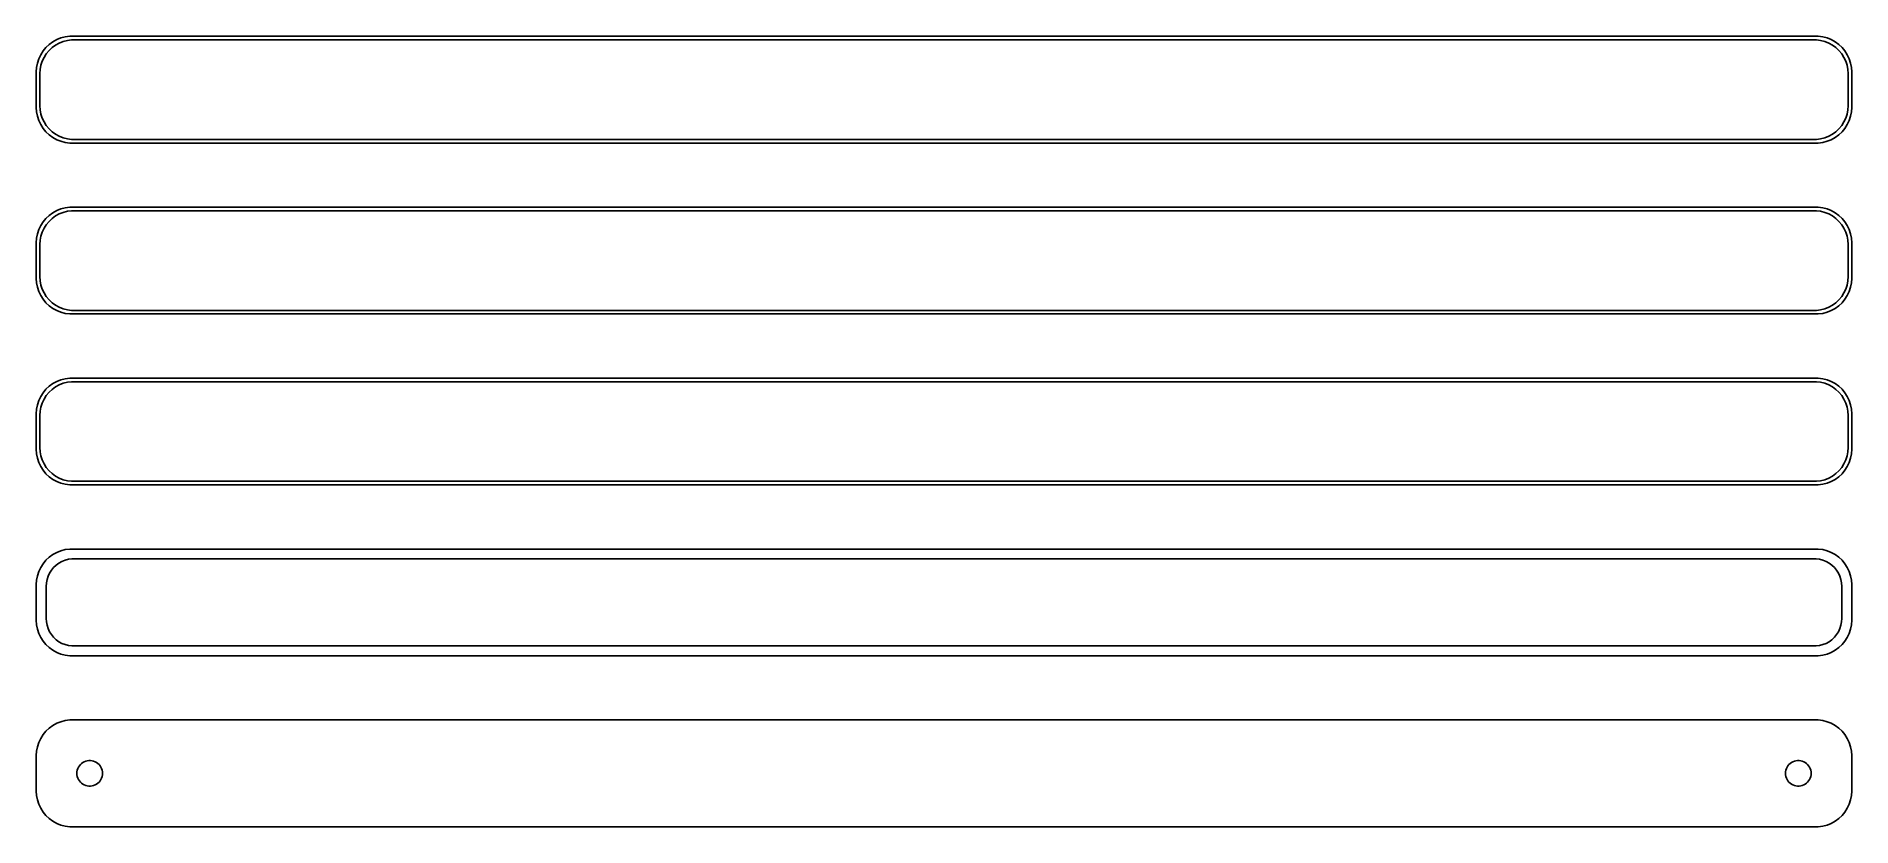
# Model space of a CAD drawing. Header units: metres. Extents: x -128 to 128, y 89 to 199.
import ezdxf

# ---------------------------------------------------------------- set-up
doc = ezdxf.new("R2010")
doc.units = ezdxf.units.M

msp = doc.modelspace()

# ---------------------------------------------------------------- linework, layer by layer
for p, q in [((-124.629, 199.024), (-125.179, 198.722)), ((-124.045, 199.255), (-124.629, 199.024)), ((-123.437, 199.411), (-124.045, 199.255)), ((-123.718, 198.768), (-123.14, 198.916)), ((-122.814, 199.49), (-123.437, 199.411)), ((-123.14, 198.916), (-122.548, 198.991)), ((122.814, 199.49), (-122.814, 199.49)), ((-122.548, 198.991), (122.548, 198.991)), ((122.548, 198.991), (123.14, 198.916)), ((123.437, 199.411), (122.814, 199.49)), ((123.14, 198.916), (123.718, 198.768)), ((124.045, 199.255), (123.437, 199.411)), ((124.629, 199.024), (124.045, 199.255)), ((125.179, 198.722), (124.629, 199.024)), ((-126.882, 196.909), (-127.149, 196.341)), ((-126.545, 197.439), (-126.882, 196.909)), ((-126.666, 195.999), (-126.412, 196.538)), ((-126.145, 197.923), (-126.545, 197.439)), ((-126.412, 196.538), (-126.093, 197.042)), ((-125.687, 198.353), (-126.145, 197.923)), ((-126.093, 197.042), (-125.713, 197.502)), ((-125.713, 197.502), (-125.278, 197.91)), ((-125.179, 198.722), (-125.687, 198.353)), ((-125.278, 197.91), (-124.795, 198.261)), ((-124.795, 198.261), (-124.272, 198.548)), ((-124.272, 198.548), (-123.718, 198.768)), ((123.718, 198.768), (124.272, 198.548)), ((124.272, 198.548), (124.795, 198.261)), ((124.795, 198.261), (125.278, 197.91)), ((125.687, 198.353), (125.179, 198.722)), ((125.278, 197.91), (125.713, 197.502)), ((126.145, 197.923), (125.687, 198.353)), ((125.713, 197.502), (126.093, 197.042)), ((126.093, 197.042), (126.412, 196.538)), ((126.545, 197.439), (126.145, 197.923)), ((126.412, 196.538), (126.666, 195.999)), ((126.882, 196.909), (126.545, 197.439)), ((127.149, 196.341), (126.882, 196.909)), ((-127.461, 195.127), (-127.5, 194.5)), ((-127.5, 194.5), (-127.5, 189.5)), ((-127.343, 195.743), (-127.461, 195.127)), ((-127.149, 196.341), (-127.343, 195.743)), ((-127, 194.25), (-126.963, 194.845)), ((-127, 189.75), (-127, 194.25)), ((-126.963, 194.845), (-126.851, 195.431)), ((-126.851, 195.431), (-126.666, 195.999)), ((126.666, 195.999), (126.851, 195.431)), ((126.851, 195.431), (126.963, 194.845)), ((126.963, 194.845), (127, 194.25)), ((127, 194.25), (127, 189.75)), ((127.343, 195.743), (127.149, 196.341)), ((127.461, 195.127), (127.343, 195.743)), ((127.5, 194.5), (127.461, 195.127)), ((127.5, 189.5), (127.5, 194.5)), ((-127.5, 189.5), (-127.461, 188.873)), ((-127.461, 188.873), (-127.343, 188.257)), ((-126.963, 189.155), (-127, 189.75)), ((-126.851, 188.569), (-126.963, 189.155)), ((126.963, 189.155), (126.851, 188.569)), ((127, 189.75), (126.963, 189.155)), ((127.343, 188.257), (127.461, 188.873)), ((127.461, 188.873), (127.5, 189.5)), ((-127.343, 188.257), (-127.149, 187.659)), ((-127.149, 187.659), (-126.882, 187.091)), ((-126.882, 187.091), (-126.545, 186.561)), ((-126.666, 188.001), (-126.851, 188.569)), ((-126.412, 187.462), (-126.666, 188.001)), ((-126.545, 186.561), (-126.145, 186.077)), ((-126.093, 186.958), (-126.412, 187.462)), ((-125.713, 186.498), (-126.093, 186.958)), ((-125.278, 186.09), (-125.713, 186.498)), ((125.713, 186.498), (125.278, 186.09)), ((126.093, 186.958), (125.713, 186.498)), ((126.412, 187.462), (126.093, 186.958)), ((126.145, 186.077), (126.545, 186.561)), ((126.666, 188.001), (126.412, 187.462)), ((126.545, 186.561), (126.882, 187.091)), ((126.851, 188.569), (126.666, 188.001)), ((126.882, 187.091), (127.149, 187.659)), ((127.149, 187.659), (127.343, 188.257)), ((-126.145, 186.077), (-125.687, 185.647)), ((-125.687, 185.647), (-125.179, 185.278)), ((-124.795, 185.739), (-125.278, 186.09)), ((-125.179, 185.278), (-124.629, 184.976)), ((-124.272, 185.452), (-124.795, 185.739)), ((-124.629, 184.976), (-124.045, 184.745)), ((-123.718, 185.232), (-124.272, 185.452)), ((-124.045, 184.745), (-123.437, 184.589)), ((-123.14, 185.084), (-123.718, 185.232)), ((-123.437, 184.589), (-122.814, 184.51)), ((-122.548, 185.009), (-123.14, 185.084)), ((-122.814, 184.51), (122.814, 184.51)), ((122.548, 185.009), (-122.548, 185.009)), ((123.14, 185.084), (122.548, 185.009)), ((122.814, 184.51), (123.437, 184.589)), ((123.718, 185.232), (123.14, 185.084)), ((123.437, 184.589), (124.045, 184.745)), ((124.272, 185.452), (123.718, 185.232)), ((124.045, 184.745), (124.629, 184.976)), ((124.795, 185.739), (124.272, 185.452)), ((124.629, 184.976), (125.179, 185.278)), ((125.278, 186.09), (124.795, 185.739)), ((125.179, 185.278), (125.687, 185.647)), ((125.687, 185.647), (126.145, 186.077)), ((-126.545, 173.439), (-126.882, 172.909)), ((-126.145, 173.923), (-126.545, 173.439)), ((-125.687, 174.353), (-126.145, 173.923)), ((-126.093, 173.042), (-125.713, 173.502)), ((-125.713, 173.502), (-125.278, 173.91)), ((-125.179, 174.722), (-125.687, 174.353)), ((-125.278, 173.91), (-124.795, 174.261)), ((-124.629, 175.024), (-125.179, 174.722)), ((-124.795, 174.261), (-124.272, 174.548)), ((-124.045, 175.255), (-124.629, 175.024)), ((-124.272, 174.548), (-123.718, 174.768)), ((-123.437, 175.411), (-124.045, 175.255)), ((-123.718, 174.768), (-123.14, 174.916)), ((-122.814, 175.49), (-123.437, 175.411)), ((-123.14, 174.916), (-122.548, 174.991)), ((122.814, 175.49), (-122.814, 175.49)), ((-122.548, 174.991), (122.548, 174.991)), ((122.548, 174.991), (123.14, 174.916)), ((123.437, 175.411), (122.814, 175.49)), ((123.14, 174.916), (123.718, 174.768)), ((124.045, 175.255), (123.437, 175.411)), ((123.718, 174.768), (124.272, 174.548)), ((124.629, 175.024), (124.045, 175.255)), ((124.272, 174.548), (124.795, 174.261)), ((125.179, 174.722), (124.629, 175.024)), ((124.795, 174.261), (125.278, 173.91)), ((125.687, 174.353), (125.179, 174.722)), ((125.278, 173.91), (125.713, 173.502)), ((126.145, 173.923), (125.687, 174.353)), ((125.713, 173.502), (126.093, 173.042)), ((126.545, 173.439), (126.145, 173.923)), ((126.882, 172.909), (126.545, 173.439)), ((-127.461, 171.127), (-127.5, 170.5)), ((-127.343, 171.743), (-127.461, 171.127)), ((-127.149, 172.341), (-127.343, 171.743)), ((-126.882, 172.909), (-127.149, 172.341)), ((-126.963, 170.845), (-126.851, 171.431)), ((-126.851, 171.431), (-126.666, 171.999)), ((-126.666, 171.999), (-126.412, 172.538)), ((-126.412, 172.538), (-126.093, 173.042)), ((126.093, 173.042), (126.412, 172.538)), ((126.412, 172.538), (126.666, 171.999)), ((126.666, 171.999), (126.851, 171.431)), ((126.851, 171.431), (126.963, 170.845)), ((127.149, 172.341), (126.882, 172.909)), ((127.343, 171.743), (127.149, 172.341)), ((127.461, 171.127), (127.343, 171.743)), ((127.5, 170.5), (127.461, 171.127)), ((-127.5, 170.5), (-127.5, 165.5)), ((-127, 170.25), (-126.963, 170.845)), ((-127, 165.75), (-127, 170.25)), ((126.963, 170.845), (127, 170.25)), ((127, 170.25), (127, 165.75)), ((127.5, 165.5), (127.5, 170.5)), ((-126.963, 165.155), (-127, 165.75)), ((127, 165.75), (126.963, 165.155)), ((-127.5, 165.5), (-127.461, 164.873)), ((-127.461, 164.873), (-127.343, 164.257)), ((-127.343, 164.257), (-127.149, 163.659)), ((-127.149, 163.659), (-126.882, 163.091)), ((-126.851, 164.569), (-126.963, 165.155)), ((-126.666, 164.001), (-126.851, 164.569)), ((-126.412, 163.462), (-126.666, 164.001)), ((-126.093, 162.958), (-126.412, 163.462)), ((126.412, 163.462), (126.093, 162.958)), ((126.666, 164.001), (126.412, 163.462)), ((126.851, 164.569), (126.666, 164.001)), ((126.963, 165.155), (126.851, 164.569)), ((126.882, 163.091), (127.149, 163.659)), ((127.149, 163.659), (127.343, 164.257)), ((127.343, 164.257), (127.461, 164.873)), ((127.461, 164.873), (127.5, 165.5)), ((-126.882, 163.091), (-126.545, 162.561)), ((-126.545, 162.561), (-126.145, 162.077)), ((-126.145, 162.077), (-125.687, 161.647)), ((-125.713, 162.498), (-126.093, 162.958)), ((-125.278, 162.09), (-125.713, 162.498)), ((-125.687, 161.647), (-125.179, 161.278)), ((-124.795, 161.739), (-125.278, 162.09)), ((-125.179, 161.278), (-124.629, 160.976)), ((-124.272, 161.452), (-124.795, 161.739)), ((-124.629, 160.976), (-124.045, 160.745)), ((-123.718, 161.232), (-124.272, 161.452)), ((-124.045, 160.745), (-123.437, 160.589)), ((-123.14, 161.084), (-123.718, 161.232)), ((-122.548, 161.009), (-123.14, 161.084)), ((122.548, 161.009), (-122.548, 161.009)), ((123.14, 161.084), (122.548, 161.009)), ((123.718, 161.232), (123.14, 161.084)), ((123.437, 160.589), (124.045, 160.745)), ((124.272, 161.452), (123.718, 161.232)), ((124.045, 160.745), (124.629, 160.976)), ((124.795, 161.739), (124.272, 161.452)), ((124.629, 160.976), (125.179, 161.278)), ((125.278, 162.09), (124.795, 161.739)), ((125.179, 161.278), (125.687, 161.647)), ((125.713, 162.498), (125.278, 162.09)), ((125.687, 161.647), (126.145, 162.077)), ((126.093, 162.958), (125.713, 162.498)), ((126.145, 162.077), (126.545, 162.561)), ((126.545, 162.561), (126.882, 163.091)), ((-123.437, 160.589), (-122.814, 160.51)), ((-122.814, 160.51), (122.814, 160.51)), ((122.814, 160.51), (123.437, 160.589)), ((-125.179, 150.722), (-125.687, 150.353)), ((-124.629, 151.024), (-125.179, 150.722)), ((-124.795, 150.261), (-124.272, 150.548)), ((-124.045, 151.255), (-124.629, 151.024)), ((-124.272, 150.548), (-123.718, 150.768)), ((-123.437, 151.411), (-124.045, 151.255)), ((-123.718, 150.768), (-123.14, 150.916)), ((-122.814, 151.49), (-123.437, 151.411)), ((-123.14, 150.916), (-122.548, 150.991)), ((122.814, 151.49), (-122.814, 151.49)), ((-122.548, 150.991), (122.548, 150.991)), ((122.548, 150.991), (123.14, 150.916)), ((123.437, 151.411), (122.814, 151.49)), ((123.14, 150.916), (123.718, 150.768)), ((124.045, 151.255), (123.437, 151.411)), ((123.718, 150.768), (124.272, 150.548)), ((124.629, 151.024), (124.045, 151.255)), ((124.272, 150.548), (124.795, 150.261)), ((125.179, 150.722), (124.629, 151.024)), ((125.687, 150.353), (125.179, 150.722)), ((-127.149, 148.341), (-127.343, 147.743)), ((-126.882, 148.909), (-127.149, 148.341)), ((-126.545, 149.439), (-126.882, 148.909)), ((-126.851, 147.431), (-126.666, 147.999)), ((-126.666, 147.999), (-126.412, 148.538)), ((-126.145, 149.923), (-126.545, 149.439)), ((-126.412, 148.538), (-126.093, 149.042)), ((-125.687, 150.353), (-126.145, 149.923)), ((-126.093, 149.042), (-125.713, 149.502)), ((-125.713, 149.502), (-125.278, 149.91)), ((-125.278, 149.91), (-124.795, 150.261)), ((124.795, 150.261), (125.278, 149.91)), ((125.278, 149.91), (125.713, 149.502)), ((126.145, 149.923), (125.687, 150.353)), ((125.713, 149.502), (126.093, 149.042)), ((126.093, 149.042), (126.412, 148.538)), ((126.545, 149.439), (126.145, 149.923)), ((126.412, 148.538), (126.666, 147.999)), ((126.882, 148.909), (126.545, 149.439)), ((126.666, 147.999), (126.851, 147.431)), ((127.149, 148.341), (126.882, 148.909)), ((127.343, 147.743), (127.149, 148.341)), ((-127.461, 147.127), (-127.5, 146.5)), ((-127.5, 146.5), (-127.5, 141.5)), ((-127.343, 147.743), (-127.461, 147.127)), ((-127, 146.25), (-126.963, 146.845)), ((-127, 141.75), (-127, 146.25)), ((-126.963, 146.845), (-126.851, 147.431)), ((126.851, 147.431), (126.963, 146.845)), ((126.963, 146.845), (127, 146.25)), ((127, 146.25), (127, 141.75)), ((127.461, 147.127), (127.343, 147.743)), ((127.5, 146.5), (127.461, 147.127)), ((127.5, 141.5), (127.5, 146.5)), ((-127.5, 141.5), (-127.461, 140.873)), ((-127.461, 140.873), (-127.343, 140.257)), ((-127.343, 140.257), (-127.149, 139.659)), ((-126.963, 141.155), (-127, 141.75)), ((-126.851, 140.569), (-126.963, 141.155)), ((-126.666, 140.001), (-126.851, 140.569)), ((126.851, 140.569), (126.666, 140.001)), ((126.963, 141.155), (126.851, 140.569)), ((127, 141.75), (126.963, 141.155)), ((127.149, 139.659), (127.343, 140.257)), ((127.343, 140.257), (127.461, 140.873)), ((127.461, 140.873), (127.5, 141.5)), ((-127.149, 139.659), (-126.882, 139.091)), ((-126.882, 139.091), (-126.545, 138.561)), ((-126.412, 139.462), (-126.666, 140.001)), ((-126.545, 138.561), (-126.145, 138.077)), ((-126.093, 138.958), (-126.412, 139.462)), ((-126.145, 138.077), (-125.687, 137.647)), ((-125.713, 138.498), (-126.093, 138.958)), ((-125.278, 138.09), (-125.713, 138.498)), ((-124.795, 137.739), (-125.278, 138.09)), ((-124.272, 137.452), (-124.795, 137.739)), ((124.795, 137.739), (124.272, 137.452)), ((125.278, 138.09), (124.795, 137.739)), ((125.713, 138.498), (125.278, 138.09)), ((125.687, 137.647), (126.145, 138.077)), ((126.093, 138.958), (125.713, 138.498)), ((126.412, 139.462), (126.093, 138.958)), ((126.145, 138.077), (126.545, 138.561)), ((126.666, 140.001), (126.412, 139.462)), ((126.545, 138.561), (126.882, 139.091)), ((126.882, 139.091), (127.149, 139.659)), ((-125.687, 137.647), (-125.179, 137.278)), ((-125.179, 137.278), (-124.629, 136.976)), ((-124.629, 136.976), (-124.045, 136.745)), ((-123.718, 137.232), (-124.272, 137.452)), ((-124.045, 136.745), (-123.437, 136.589)), ((-123.14, 137.084), (-123.718, 137.232)), ((-123.437, 136.589), (-122.814, 136.51)), ((-122.548, 137.009), (-123.14, 137.084)), ((-122.814, 136.51), (122.814, 136.51)), ((122.548, 137.009), (-122.548, 137.009)), ((123.14, 137.084), (122.548, 137.009)), ((122.814, 136.51), (123.437, 136.589)), ((123.718, 137.232), (123.14, 137.084)), ((123.437, 136.589), (124.045, 136.745)), ((124.272, 137.452), (123.718, 137.232)), ((124.045, 136.745), (124.629, 136.976)), ((124.629, 136.976), (125.179, 137.278)), ((125.179, 137.278), (125.687, 137.647)), ((-126.545, 125.439), (-126.882, 124.909)), ((-126.145, 125.923), (-126.545, 125.439)), ((-125.687, 126.353), (-126.145, 125.923)), ((-125.179, 126.722), (-125.687, 126.353)), ((-124.629, 127.024), (-125.179, 126.722)), ((-125.071, 124.899), (-124.716, 125.231)), ((-124.716, 125.231), (-124.323, 125.517)), ((-124.045, 127.255), (-124.629, 127.024)), ((-124.323, 125.517), (-123.898, 125.751)), ((-123.437, 127.411), (-124.045, 127.255)), ((-123.898, 125.751), (-123.446, 125.93)), ((-123.446, 125.93), (-122.975, 126.051)), ((-122.814, 127.49), (-123.437, 127.411)), ((-122.975, 126.051), (-122.493, 126.112)), ((122.814, 127.49), (-122.814, 127.49)), ((-122.493, 126.112), (122.493, 126.112)), ((122.493, 126.112), (122.975, 126.051)), ((123.437, 127.411), (122.814, 127.49)), ((122.975, 126.051), (123.446, 125.93)), ((124.045, 127.255), (123.437, 127.411)), ((123.446, 125.93), (123.898, 125.751)), ((123.898, 125.751), (124.323, 125.517)), ((124.629, 127.024), (124.045, 127.255)), ((124.323, 125.517), (124.716, 125.231)), ((125.179, 126.722), (124.629, 127.024)), ((124.716, 125.231), (125.071, 124.899)), ((125.687, 126.353), (125.179, 126.722)), ((126.145, 125.923), (125.687, 126.353)), ((126.545, 125.439), (126.145, 125.923)), ((126.882, 124.909), (126.545, 125.439)), ((-127.461, 123.127), (-127.5, 122.5)), ((-127.5, 122.5), (-127.5, 117.5)), ((-127.343, 123.743), (-127.461, 123.127)), ((-127.149, 124.341), (-127.343, 123.743)), ((-126.882, 124.909), (-127.149, 124.341)), ((-126.119, 122.25), (-126.089, 122.735)), ((-126.089, 122.735), (-125.998, 123.212)), ((-125.998, 123.212), (-125.848, 123.674)), ((-125.848, 123.674), (-125.641, 124.114)), ((-125.641, 124.114), (-125.38, 124.524)), ((-125.38, 124.524), (-125.071, 124.899)), ((125.071, 124.899), (125.38, 124.524)), ((125.38, 124.524), (125.641, 124.114)), ((125.641, 124.114), (125.848, 123.674)), ((125.848, 123.674), (125.998, 123.212)), ((125.998, 123.212), (126.089, 122.735)), ((126.089, 122.735), (126.119, 122.25)), ((127.149, 124.341), (126.882, 124.909)), ((127.343, 123.743), (127.149, 124.341)), ((127.461, 123.127), (127.343, 123.743)), ((127.5, 122.5), (127.461, 123.127)), ((127.5, 117.5), (127.5, 122.5)), ((-126.119, 117.75), (-126.119, 122.25)), ((126.119, 122.25), (126.119, 117.75)), ((-127.5, 117.5), (-127.461, 116.873)), ((-126.089, 117.265), (-126.119, 117.75)), ((126.119, 117.75), (126.089, 117.265)), ((127.461, 116.873), (127.5, 117.5)), ((-127.461, 116.873), (-127.343, 116.257)), ((-127.343, 116.257), (-127.149, 115.659)), ((-127.149, 115.659), (-126.882, 115.091)), ((-126.882, 115.091), (-126.545, 114.561)), ((-125.998, 116.788), (-126.089, 117.265)), ((-125.848, 116.326), (-125.998, 116.788)), ((-125.641, 115.886), (-125.848, 116.326)), ((-125.38, 115.476), (-125.641, 115.886)), ((-125.071, 115.101), (-125.38, 115.476)), ((-124.716, 114.769), (-125.071, 115.101)), ((-124.323, 114.483), (-124.716, 114.769)), ((124.716, 114.769), (124.323, 114.483)), ((125.071, 115.101), (124.716, 114.769)), ((125.38, 115.476), (125.071, 115.101)), ((125.641, 115.886), (125.38, 115.476)), ((125.848, 116.326), (125.641, 115.886)), ((125.998, 116.788), (125.848, 116.326)), ((126.089, 117.265), (125.998, 116.788)), ((126.545, 114.561), (126.882, 115.091)), ((126.882, 115.091), (127.149, 115.659)), ((127.149, 115.659), (127.343, 116.257)), ((127.343, 116.257), (127.461, 116.873)), ((-126.545, 114.561), (-126.145, 114.077)), ((-126.145, 114.077), (-125.687, 113.647)), ((-125.687, 113.647), (-125.179, 113.278)), ((-125.179, 113.278), (-124.629, 112.976)), ((-124.629, 112.976), (-124.045, 112.745)), ((-123.898, 114.249), (-124.323, 114.483)), ((-124.045, 112.745), (-123.437, 112.589)), ((-123.446, 114.07), (-123.898, 114.249)), ((-122.975, 113.949), (-123.446, 114.07)), ((-123.437, 112.589), (-122.814, 112.51)), ((-122.493, 113.888), (-122.975, 113.949)), ((-122.814, 112.51), (122.814, 112.51)), ((122.493, 113.888), (-122.493, 113.888)), ((122.975, 113.949), (122.493, 113.888)), ((122.814, 112.51), (123.437, 112.589)), ((123.446, 114.07), (122.975, 113.949)), ((123.437, 112.589), (124.045, 112.745)), ((123.898, 114.249), (123.446, 114.07)), ((124.323, 114.483), (123.898, 114.249)), ((124.045, 112.745), (124.629, 112.976)), ((124.629, 112.976), (125.179, 113.278)), ((125.179, 113.278), (125.687, 113.647)), ((125.687, 113.647), (126.145, 114.077)), ((126.145, 114.077), (126.545, 114.561)), ((-125.687, 102.353), (-126.145, 101.923)), ((-125.179, 102.722), (-125.687, 102.353)), ((-124.629, 103.024), (-125.179, 102.722)), ((-124.045, 103.255), (-124.629, 103.024)), ((-123.437, 103.411), (-124.045, 103.255)), ((-122.814, 103.49), (-123.437, 103.411)), ((122.814, 103.49), (-122.814, 103.49)), ((123.437, 103.411), (122.814, 103.49)), ((124.045, 103.255), (123.437, 103.411)), ((124.629, 103.024), (124.045, 103.255)), ((125.179, 102.722), (124.629, 103.024)), ((125.687, 102.353), (125.179, 102.722)), ((126.145, 101.923), (125.687, 102.353)), ((-127.343, 99.7434), (-127.461, 99.1267)), ((-127.149, 100.341), (-127.343, 99.7434)), ((-126.882, 100.909), (-127.149, 100.341)), ((-126.545, 101.439), (-126.882, 100.909)), ((-126.145, 101.923), (-126.545, 101.439)), ((126.545, 101.439), (126.145, 101.923)), ((126.882, 100.909), (126.545, 101.439)), ((127.149, 100.341), (126.882, 100.909)), ((127.343, 99.7434), (127.149, 100.341)), ((127.461, 99.1267), (127.343, 99.7434)), ((-127.461, 99.1267), (-127.5, 98.5)), ((-127.5, 98.5), (-127.5, 93.5)), ((-121.577, 96.8671), (-121.456, 97.058)), ((-121.456, 97.058), (-121.312, 97.2322)), ((-121.312, 97.2322), (-121.147, 97.3869)), ((-121.147, 97.3869), (-120.964, 97.5198)), ((-120.964, 97.5198), (-120.766, 97.6287)), ((-120.766, 97.6287), (-120.556, 97.7119)), ((-120.556, 97.7119), (-120.337, 97.7681)), ((-120.337, 97.7681), (-120.113, 97.7964)), ((-120.113, 97.7964), (-119.887, 97.7964)), ((-119.887, 97.7964), (-119.663, 97.7681)), ((-119.663, 97.7681), (-119.444, 97.7119)), ((-119.444, 97.7119), (-119.234, 97.6287)), ((-119.234, 97.6287), (-119.036, 97.5198)), ((-119.036, 97.5198), (-118.853, 97.3869)), ((-118.853, 97.3869), (-118.688, 97.2322)), ((-118.688, 97.2322), (-118.544, 97.058)), ((-118.544, 97.058), (-118.423, 96.8671)), ((118.423, 96.8671), (118.544, 97.058)), ((118.544, 97.058), (118.688, 97.2322)), ((118.688, 97.2322), (118.853, 97.3869)), ((118.853, 97.3869), (119.036, 97.5198)), ((119.036, 97.5198), (119.234, 97.6287)), ((119.234, 97.6287), (119.444, 97.7119)), ((119.444, 97.7119), (119.663, 97.7681)), ((119.663, 97.7681), (119.887, 97.7964)), ((119.887, 97.7964), (120.113, 97.7964)), ((120.113, 97.7964), (120.337, 97.7681)), ((120.337, 97.7681), (120.556, 97.7119)), ((120.556, 97.7119), (120.766, 97.6287)), ((120.766, 97.6287), (120.964, 97.5198)), ((120.964, 97.5198), (121.147, 97.3869)), ((121.147, 97.3869), (121.312, 97.2322)), ((121.312, 97.2322), (121.456, 97.058)), ((121.456, 97.058), (121.577, 96.8671)), ((127.5, 98.5), (127.461, 99.1267)), ((127.5, 93.5), (127.5, 98.5)), ((-121.8, 96), (-121.786, 96.2256)), ((-121.786, 95.7744), (-121.8, 96)), ((-121.786, 96.2256), (-121.743, 96.4476)), ((-121.743, 95.5524), (-121.786, 95.7744)), ((-121.743, 96.4476), (-121.674, 96.6626)), ((-121.674, 95.3374), (-121.743, 95.5524)), ((-121.674, 96.6626), (-121.577, 96.8671)), ((-121.577, 95.1329), (-121.674, 95.3374)), ((-121.456, 94.942), (-121.577, 95.1329)), ((-121.312, 94.7678), (-121.456, 94.942)), ((-121.147, 94.6131), (-121.312, 94.7678)), ((-120.964, 94.4802), (-121.147, 94.6131)), ((-120.766, 94.3713), (-120.964, 94.4802)), ((-120.556, 94.2881), (-120.766, 94.3713)), ((-119.234, 94.3713), (-119.444, 94.2881)), ((-119.036, 94.4802), (-119.234, 94.3713)), ((-118.853, 94.6131), (-119.036, 94.4802)), ((-118.688, 94.7678), (-118.853, 94.6131)), ((-118.544, 94.942), (-118.688, 94.7678)), ((-118.423, 95.1329), (-118.544, 94.942)), ((-118.423, 96.8671), (-118.326, 96.6626)), ((-118.326, 95.3374), (-118.423, 95.1329)), ((-118.326, 96.6626), (-118.257, 96.4476)), ((-118.257, 95.5524), (-118.326, 95.3374)), ((-118.257, 96.4476), (-118.214, 96.2256)), ((-118.214, 95.7744), (-118.257, 95.5524)), ((-118.214, 96.2256), (-118.2, 96)), ((-118.2, 96), (-118.214, 95.7744)), ((118.2, 96), (118.214, 96.2256)), ((118.214, 95.7744), (118.2, 96)), ((118.214, 96.2256), (118.257, 96.4476)), ((118.257, 95.5524), (118.214, 95.7744)), ((118.257, 96.4476), (118.326, 96.6626)), ((118.326, 95.3374), (118.257, 95.5524)), ((118.326, 96.6626), (118.423, 96.8671)), ((118.423, 95.1329), (118.326, 95.3374)), ((118.544, 94.942), (118.423, 95.1329)), ((118.688, 94.7678), (118.544, 94.942)), ((118.853, 94.6131), (118.688, 94.7678)), ((119.036, 94.4802), (118.853, 94.6131)), ((119.234, 94.3713), (119.036, 94.4802)), ((119.444, 94.2881), (119.234, 94.3713)), ((120.766, 94.3713), (120.556, 94.2881)), ((120.964, 94.4802), (120.766, 94.3713)), ((121.147, 94.6131), (120.964, 94.4802)), ((121.312, 94.7678), (121.147, 94.6131)), ((121.456, 94.942), (121.312, 94.7678)), ((121.577, 95.1329), (121.456, 94.942)), ((121.577, 96.8671), (121.674, 96.6626)), ((121.674, 95.3374), (121.577, 95.1329)), ((121.674, 96.6626), (121.743, 96.4476)), ((121.743, 95.5524), (121.674, 95.3374)), ((121.743, 96.4476), (121.786, 96.2256)), ((121.786, 95.7744), (121.743, 95.5524)), ((121.786, 96.2256), (121.8, 96)), ((121.8, 96), (121.786, 95.7744)), ((-127.5, 93.5), (-127.461, 92.8733)), ((-127.461, 92.8733), (-127.343, 92.2566)), ((-127.343, 92.2566), (-127.149, 91.6594)), ((-120.337, 94.2319), (-120.556, 94.2881)), ((-120.113, 94.2036), (-120.337, 94.2319)), ((-119.887, 94.2036), (-120.113, 94.2036)), ((-119.663, 94.2319), (-119.887, 94.2036)), ((-119.444, 94.2881), (-119.663, 94.2319)), ((119.663, 94.2319), (119.444, 94.2881)), ((119.887, 94.2036), (119.663, 94.2319)), ((120.113, 94.2036), (119.887, 94.2036)), ((120.337, 94.2319), (120.113, 94.2036)), ((120.556, 94.2881), (120.337, 94.2319)), ((127.149, 91.6594), (127.343, 92.2566)), ((127.343, 92.2566), (127.461, 92.8733)), ((127.461, 92.8733), (127.5, 93.5)), ((-127.149, 91.6594), (-126.882, 91.0912)), ((-126.882, 91.0912), (-126.545, 90.5611)), ((-126.545, 90.5611), (-126.145, 90.0773)), ((-126.145, 90.0773), (-125.687, 89.6474)), ((-125.687, 89.6474), (-125.179, 89.2784)), ((-125.179, 89.2784), (-124.629, 88.9759)), ((124.629, 88.9759), (125.179, 89.2784)), ((125.179, 89.2784), (125.687, 89.6474)), ((125.687, 89.6474), (126.145, 90.0773)), ((126.145, 90.0773), (126.545, 90.5611)), ((126.545, 90.5611), (126.882, 91.0912)), ((126.882, 91.0912), (127.149, 91.6594)), ((-124.629, 88.9759), (-124.045, 88.7447)), ((-124.045, 88.7447), (-123.437, 88.5886)), ((-123.437, 88.5886), (-122.814, 88.5099)), ((-122.814, 88.5099), (122.814, 88.5099)), ((122.814, 88.5099), (123.437, 88.5886)), ((123.437, 88.5886), (124.045, 88.7447)), ((124.045, 88.7447), (124.629, 88.9759))]:
    msp.add_line(p, q)

doc.saveas('drawing.dxf')
